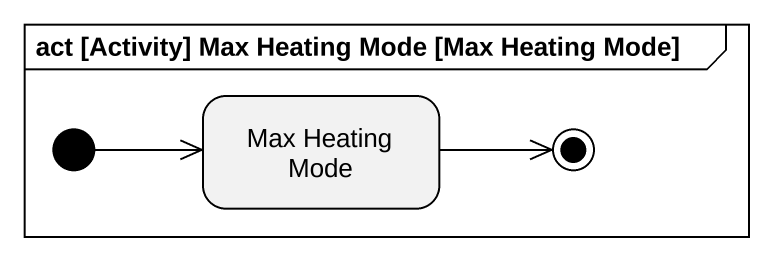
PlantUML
@startuml
mainframe act [Activity] Max Heating Mode [Max Heating Mode]
hide empty description
state "Max Heating Mode" as Max_Heating_Mode
[*] -right-> Max_Heating_Mode
Max_Heating_Mode -right-> [*]
@enduml
